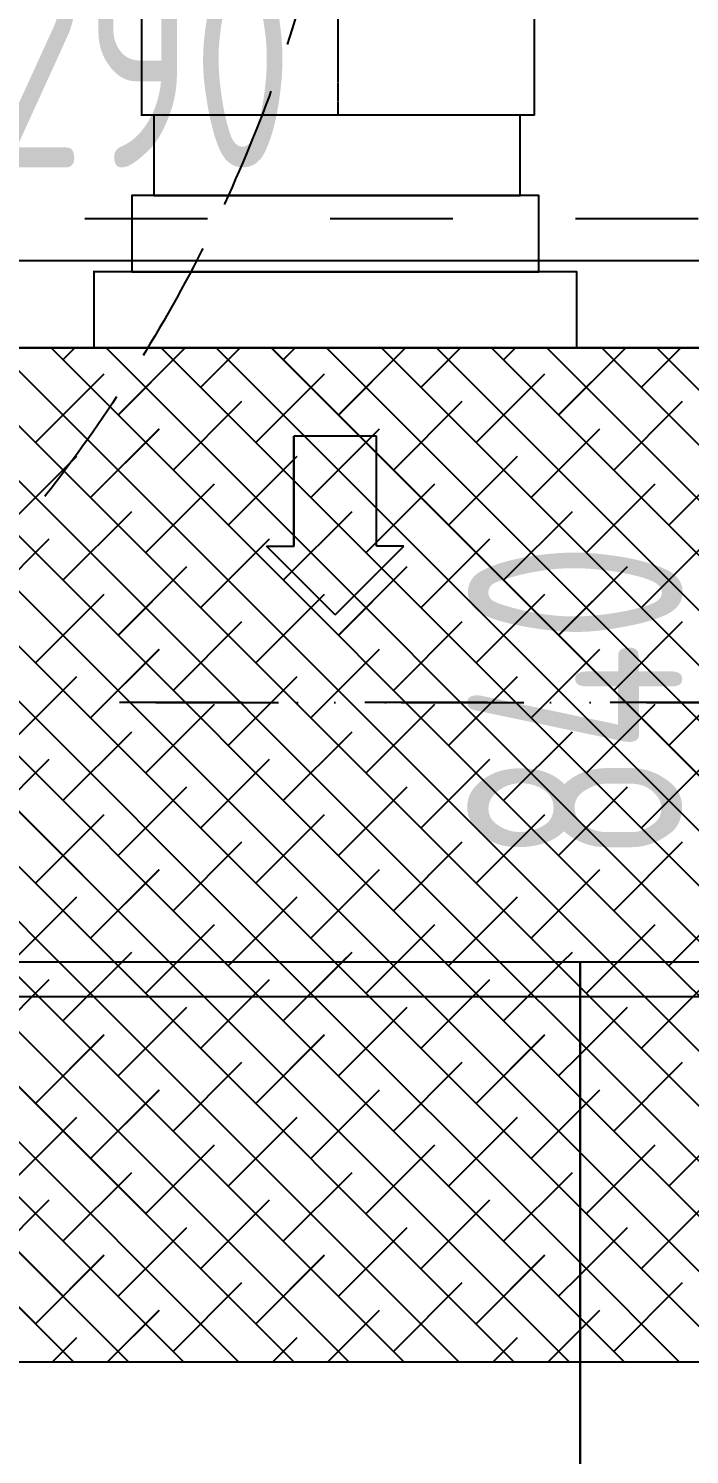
# Model space of a CAD drawing. Extents: x 133656 to 214778, y 12424 to 51506.
# Drawn here: x 161441 to 161710, y 21943 to 22524 of the extents above; entities that cross this region are included whole.
import ezdxf

# ---------------------------------------------------------------- set-up
doc = ezdxf.new("R2010")
doc.units = 0
doc.header["$MEASUREMENT"] = 0
for name, pattern in [('CENTER2', [1.125, 0.75, -0.125, 0.125, -0.125]), ('DASH', [0.35, 0.25, -0.1]), ('图案填充', [66.863653, 0, -20.558844, 0, -15.145704, 0, -15.145704, 0, -16.013401]), ('家具虚线平面', [100, 50, -50])]:
    doc.linetypes.add(name, pattern=pattern)
doc.layers.get('Defpoints').update_dxf_attribs({"color": 8})
for name, color, linetype in [('B6.新建墙体定位', 203, 'Continuous'), ('B8.玻璃隔断层', 152, 'Continuous'), ('B9.完成面定位', 203, 'Continuous'), ('DUCT-新风管端线', 2, 'Continuous'), ('E1.地面-(平面图)', 136, 'Continuous'), ('G5.天花看线', 152, 'Continuous'), ('H3.顶面烟感', 102, 'Continuous'), ('K2.强电插座', 132, 'Continuous'), ('wf2水点排水', 1, 'Continuous'), ('WF2水点标注', 1, 'Continuous'), ('暖-风-平面图-新风-中心线', 5, 'CENTER2'), ('暖-风-平面图-新风-端线', 2, 'ByLayer'), ('暖-风-平面图-新风-风管', 3, 'ByLayer'), ('面积统计', 6, 'Continuous')]:
    doc.layers.add(name, color=color, linetype=linetype)
doc.styles.add('标注数字', font='dim.shx', dxfattribs={"width": 0.8})
doc.dimstyles.new('设计2017', dxfattribs={"dimscale": 100, "dimtxt": 2.5, "dimasz": 0.06, "dimexe": 2, "dimexo": 2.5, "dimgap": 0.6, "dimtad": 1, "dimdec": 0, "dimrnd": 5, "dimzin": 0, "dimdsep": 46, "dimtxsty": '标注数字', "dimblk": 'HBA_DIMENSION_TICK', "dimcen": 0.125, "dimclrd": 44, "dimclre": 44, "dimclrt": 50, "dimadec": 0, "dimazin": 0, "dimtfac": 1, "dimtdec": 0, "dimtix": 1, "dimtmove": 0, "dimatfit": 3, "dimldrblk": 'HBA_Leader_Arrow', "dimfxl": 7, "dimfxlon": 1, "dimtvp": 1, "dimtolj": 1, "dimtzin": 0, "dimarcsym": 0})
pattern_1 = [(0, (160826.07, 20329.63), (0, 300), []), (90, (160826.07, 20329.63), (-300, 2e-14), [])]

# ---------------------------------------------------------------- blocks, each defined once
blk = doc.blocks.new('门-沐浴房')
at = {"color": 251, "linetype": 'DASH', "ltscale": 200}
blk.add_arc((-10.23, -0.1, 0), 600.23, 0.00933, 89.21427, dxfattribs=at)
blk = doc.blocks.new('HBA_DIMENSION_TICK')
at = {"color": 0, "linetype": 'ByBlock'}
for p, q in [((-10, 0), (0, 0)), ((0, 0), (10, 0))]:
    blk.add_line(p, q, dxfattribs=at)
at = {"color": 50, "linetype": 'ByBlock'}
blk.add_solid([(-10, -7), (-7, -10), (7, 10), (10, 7)], dxfattribs=at)
blk = doc.blocks.new('*D517')
at = {"layer": 'B9.完成面定位', "color": 44, "linetype": '家具虚线平面', "lineweight": -2, "transparency": 16777216}
for p, q in [((161728.62, 22669.63), (161798.62, 22669.63)), ((161728.62, 21831.73), (161728.62, 22667.53)), ((161778.53, 21829.63), (161658.62, 21829.63))]:
    blk.add_line(p, q, dxfattribs=at)
at = {"layer": 'Defpoints', "color": 0, "linetype": '家具虚线平面', "transparency": 16777216}
for p in [(161728.62, 22669.63), (161728.62, 22669.63), (161866.03, 21829.63)]:
    blk.add_point(p, dxfattribs=at)
at = {"layer": 'B9.完成面定位', "color": 44, "linetype": '家具虚线平面', "lineweight": -2, "transparency": 16777216, "xscale": 2.1, "yscale": 2.1, "zscale": 2.1}
for p, rotation in [((161728.62, 22669.63), 90), ((161728.62, 21829.63), 270)]:
    blk.add_blockref('HBA_DIMENSION_TICK', p, dxfattribs=dict(at, rotation=rotation))
at = {"layer": 'B9.完成面定位', "color": 50, "linetype": '家具虚线平面', "transparency": 16777216, "insert": (161663.87, 22249.63), "char_height": 87.5, "attachment_point": 5, "rotation": 90, "style": '标注数字'}
blk.add_mtext('\\A1;840', dxfattribs=at)
blk = doc.blocks.new('HBA_Leader_Arrow')
at = {"color": 0, "linetype": 'ByBlock', "ltscale": 0.5}
blk.add_line((3.5, 0), (-10, 0), dxfattribs=at)
for points in [[(-10.99, 11.28), (-6.57, 14.38), (-0.55, 0), (3.5, 0)], [(-10.99, -11.28), (-6.57, -14.38), (-0.55, 0), (3.5, 0)]]:
    blk.add_solid(points, dxfattribs=at)
blk = doc.blocks.new('*D546')
at = {"layer": 'Defpoints', "color": 0, "linetype": '家具虚线平面', "transparency": 16777216}
for p in [(161781.75, 22249.61), (161781.75, 22249.61), (161705.2, 20714.63)]:
    blk.add_point(p, dxfattribs=at)
at = {"layer": 'wf2水点排水', "color": 44, "linetype": '家具虚线平面', "lineweight": -2, "transparency": 16777216}
for p, q in [((161781.75, 22249.61), (161851.75, 22249.61)), ((161781.75, 20716.73), (161781.75, 22247.51)), ((161781.75, 20714.63), (161851.75, 20714.63))]:
    blk.add_line(p, q, dxfattribs=at)
at = {"layer": 'wf2水点排水', "color": 44, "linetype": '家具虚线平面', "lineweight": -2, "transparency": 16777216, "xscale": 2.1, "yscale": 2.1, "zscale": 2.1}
for p, rotation in [((161781.75, 22249.61), 90), ((161781.75, 20714.63), 270)]:
    blk.add_blockref('HBA_DIMENSION_TICK', p, dxfattribs=dict(at, rotation=rotation))
at = {"layer": 'wf2水点排水', "color": 50, "linetype": '家具虚线平面', "transparency": 16777216, "insert": (161717, 21482.12), "char_height": 87.5, "attachment_point": 5, "rotation": 90, "style": '标注数字'}
blk.add_mtext('\\A1;1535', dxfattribs=at)
blk = doc.blocks.new('*D576')
at = {"layer": 'B6.新建墙体定位', "color": 44, "linetype": '家具虚线平面', "lineweight": -2, "transparency": 16777216}
for p, q in [((160826.07, 22582.13), (160826.07, 22376.74)), ((162116.07, 22582.13), (162116.07, 22376.74)), ((162113.97, 22446.74), (160828.17, 22446.74))]:
    blk.add_line(p, q, dxfattribs=at)
at = {"layer": 'Defpoints', "color": 0, "linetype": '家具虚线平面', "transparency": 16777216}
for p in [(160826.07, 22669.63), (162116.07, 22669.63), (160826.07, 22446.74)]:
    blk.add_point(p, dxfattribs=at)
at = {"layer": 'B6.新建墙体定位', "color": 44, "linetype": '家具虚线平面', "lineweight": -2, "transparency": 16777216, "xscale": 2.1, "yscale": 2.1, "zscale": 2.1, "rotation": 180}
blk.add_blockref('HBA_DIMENSION_TICK', (160826.07, 22446.74), dxfattribs=at)
at = {"layer": 'B6.新建墙体定位', "color": 44, "linetype": '家具虚线平面', "lineweight": -2, "transparency": 16777216, "xscale": 2.1, "yscale": 2.1, "zscale": 2.1}
blk.add_blockref('HBA_DIMENSION_TICK', (162116.07, 22446.74), dxfattribs=at)
at = {"layer": 'B6.新建墙体定位', "color": 50, "linetype": '家具虚线平面', "transparency": 16777216, "insert": (161471.07, 22511.49), "char_height": 87.5, "attachment_point": 5, "style": '标注数字'}
blk.add_mtext('\\A1;1290', dxfattribs=at)
blk = doc.blocks.new('ER250')
at = {"color": 6}
for p, q in [((-190.17, 921), (-568.37, 921)), ((188.03, 921), (-568.37, 921)), ((-312.27, 670.81), (-562.47, 921)), ((-289.82, 670.81), (-540.02, 921)), ((-267.37, 670.81), (-517.57, 921)), ((-244.92, 670.81), (-495.12, 921)), ((-490.26, 916.14), (-485.39, 921)), ((-222.47, 670.81), (-472.67, 921)), ((-467.8, 893.69), (-440.49, 921)), ((-200.02, 670.81), (-450.22, 921)), ((-434.13, 904.91), (-418.04, 921)), ((-177.57, 670.81), (-427.77, 921)), ((-155.12, 670.81), (-405.32, 921)), ((-400.45, 916.14), (-395.59, 921)), ((-132.67, 670.81), (-382.87, 921)), ((-378, 893.69), (-350.69, 921)), ((-110.22, 670.81), (-360.42, 921)), ((-344.33, 904.91), (-328.24, 921)), ((-87.77, 670.81), (-337.97, 921)), ((-65.32, 670.81), (-315.51, 921)), ((-310.65, 916.14), (-305.79, 921)), ((-42.87, 670.81), (-293.06, 921)), ((-288.2, 893.69), (-260.88, 921)), ((-20.42, 670.81), (-270.61, 921)), ((-254.52, 904.91), (-238.43, 921)), ((2.03, 670.81), (-248.16, 921)), ((-501.48, 882.46), (-473.42, 910.53)), ((-411.68, 882.46), (-383.61, 910.53)), ((-321.88, 882.46), (-293.81, 910.53)), ((-334.73, 670.81), (-568.37, 904.45)), ((-445.35, 871.24), (-417.29, 899.3)), ((-355.55, 871.24), (-327.49, 899.3)), ((-265.75, 871.24), (-237.69, 899.3)), ((-479.03, 860.01), (-450.97, 888.08)), ((-362.46, 885.06), (-396.08, 885.06)), ((-396.08, 840.24), (-396.08, 885.06)), ((-389.23, 860.01), (-361.16, 888.08)), ((-362.46, 840.24), (-362.46, 885.06)), ((-299.42, 860.01), (-271.36, 888.08)), ((-357.18, 670.81), (-568.37, 882)), ((-512.71, 848.79), (-484.64, 876.85)), ((-422.9, 848.79), (-394.84, 876.85)), ((-333.1, 848.79), (-305.04, 876.85)), ((-243.3, 848.79), (-215.23, 876.85)), ((-456.58, 837.56), (-428.52, 865.63)), ((-366.78, 837.56), (-338.71, 865.63)), ((-276.97, 837.56), (-248.91, 865.63)), ((-379.63, 670.81), (-568.37, 859.55)), ((-490.26, 826.34), (-462.19, 854.4)), ((-400.45, 826.34), (-372.39, 854.4)), ((-310.65, 826.34), (-282.59, 854.4)), ((-523.93, 815.11), (-495.87, 843.17)), ((-434.13, 815.11), (-406.07, 843.17)), ((-344.33, 815.11), (-316.26, 843.17)), ((-254.52, 815.11), (-226.46, 843.17)), ((-402.08, 670.81), (-568.37, 837.09)), ((-407.28, 840.24), (-396.08, 840.24)), ((-379.27, 812.22), (-407.28, 840.24)), ((-379.27, 812.22), (-351.25, 840.24)), ((-351.25, 840.24), (-362.46, 840.24)), ((-467.8, 803.89), (-439.74, 831.95)), ((-378, 803.89), (-349.94, 831.95)), ((-288.2, 803.89), (-260.14, 831.95)), ((-501.48, 792.66), (-473.42, 820.72)), ((-411.68, 792.66), (-383.61, 820.72)), ((-321.88, 792.66), (-293.81, 820.72)), ((-424.53, 670.81), (-568.37, 814.64)), ((-445.35, 781.44), (-417.29, 809.5)), ((-355.55, 781.44), (-327.49, 809.5)), ((-265.75, 781.44), (-237.69, 809.5)), ((-479.03, 770.21), (-450.97, 798.27)), ((-389.23, 770.21), (-361.16, 798.27)), ((-299.42, 770.21), (-271.36, 798.27)), ((-446.98, 670.81), (-568.37, 792.19)), ((-512.71, 758.98), (-484.64, 787.05)), ((-422.9, 758.98), (-394.84, 787.05)), ((-333.1, 758.98), (-305.04, 787.05)), ((-243.3, 758.98), (-215.23, 787.05)), ((-456.58, 747.76), (-428.52, 775.82)), ((-366.78, 747.76), (-338.71, 775.82)), ((-276.97, 747.76), (-248.91, 775.82)), ((-469.43, 670.81), (-568.37, 769.74)), ((-490.26, 736.53), (-462.19, 764.6)), ((-400.45, 736.53), (-372.39, 764.6)), ((-310.65, 736.53), (-282.59, 764.6)), ((-523.93, 725.31), (-495.87, 753.37)), ((-434.13, 725.31), (-406.07, 753.37)), ((-344.33, 725.31), (-316.26, 753.37)), ((-254.52, 725.31), (-226.46, 753.37)), ((-491.88, 670.81), (-568.37, 747.29)), ((-467.8, 714.08), (-439.74, 742.15)), ((-378, 714.08), (-349.94, 742.15)), ((-288.2, 714.08), (-260.14, 742.15)), ((-501.48, 702.86), (-473.42, 730.92)), ((-411.68, 702.86), (-383.61, 730.92)), ((-321.88, 702.86), (-293.81, 730.92)), ((-445.35, 691.63), (-417.29, 719.7)), ((-355.55, 691.63), (-327.49, 719.7)), ((-265.75, 691.63), (-237.69, 719.7)), ((-479.03, 680.41), (-450.97, 708.47)), ((-389.23, 680.41), (-361.16, 708.47)), ((-299.42, 680.41), (-271.36, 708.47)), ((-511.08, 670.81), (-484.64, 697.25)), ((-421.28, 670.81), (-394.84, 697.25)), ((-331.48, 670.81), (-305.04, 697.25)), ((-241.67, 670.81), (-215.23, 697.25)), ((-443.73, 670.81), (-428.52, 686.02)), ((-353.93, 670.81), (-338.71, 686.02)), ((-264.12, 670.81), (-248.91, 686.02)), ((-466.18, 670.81), (-462.19, 674.79)), ((-376.38, 670.81), (-372.39, 674.79)), ((-286.58, 670.81), (-282.59, 674.79)), ((-396.21, 507.79), (-559.23, 670.81)), ((-373.76, 507.79), (-536.78, 670.81)), ((-351.31, 507.79), (-514.33, 670.81)), ((-328.86, 507.79), (-491.88, 670.81)), ((-490.26, 646.73), (-466.18, 670.81)), ((-306.41, 507.79), (-469.43, 670.81)), ((-456.58, 657.96), (-443.73, 670.81)), ((-283.96, 507.79), (-446.98, 670.81)), ((-279.47, 525.75), (-424.53, 670.81)), ((-422.9, 669.18), (-421.28, 670.81)), ((-279.47, 548.2), (-402.08, 670.81)), ((-400.45, 646.73), (-376.38, 670.81)), ((-279.47, 570.65), (-379.63, 670.81)), ((-366.78, 657.96), (-353.93, 670.81)), ((-279.47, 593.1), (-357.18, 670.81)), ((-279.47, 615.55), (-334.73, 670.81)), ((-333.1, 669.18), (-331.48, 670.81)), ((-279.47, 638), (-312.27, 670.81)), ((-310.65, 646.73), (-286.58, 670.81)), ((-279.47, 660.45), (-289.82, 670.81)), ((-276.97, 657.96), (-264.12, 670.81)), ((-104.36, 507.79), (-267.37, 670.81)), ((-81.91, 507.79), (-244.92, 670.81)), ((-243.3, 669.18), (-241.67, 670.81)), ((-523.93, 635.51), (-495.87, 663.57)), ((-434.13, 635.51), (-406.07, 663.57)), ((-344.33, 635.51), (-316.26, 663.57)), ((-254.52, 635.51), (-226.46, 663.57)), ((-418.66, 507.79), (-568.37, 657.49)), ((-126.81, 507.79), (-279.47, 660.45)), ((-467.8, 624.28), (-439.74, 652.34)), ((-378, 624.28), (-349.94, 652.34)), ((-279.47, 633.01), (-260.14, 652.34)), ((-501.48, 613.06), (-473.42, 641.12)), ((-411.68, 613.06), (-383.61, 641.12)), ((-321.88, 613.06), (-293.81, 641.12)), ((-441.12, 507.79), (-568.37, 635.04)), ((-149.26, 507.79), (-279.47, 638)), ((-445.35, 601.83), (-417.29, 629.89)), ((-355.55, 601.83), (-327.49, 629.89)), ((-288.2, 624.28), (-279.47, 633.01)), ((-265.75, 601.83), (-237.69, 629.89)), ((-479.03, 590.6), (-450.97, 618.67)), ((-389.23, 590.6), (-361.16, 618.67)), ((-279.47, 610.56), (-271.36, 618.67)), ((-463.57, 507.79), (-568.37, 612.59)), ((-299.42, 590.6), (-279.47, 610.56)), ((-171.71, 507.79), (-279.47, 615.55)), ((-512.71, 579.38), (-484.64, 607.44)), ((-422.9, 579.38), (-394.84, 607.44)), ((-333.1, 579.38), (-305.04, 607.44)), ((-243.3, 579.38), (-215.23, 607.44)), ((-456.58, 568.15), (-428.52, 596.22)), ((-366.78, 568.15), (-338.71, 596.22)), ((-194.16, 507.79), (-279.47, 593.1)), ((-276.97, 568.15), (-248.91, 596.22)), ((-486.02, 507.79), (-568.37, 590.14)), ((-490.26, 556.93), (-462.19, 584.99)), ((-400.45, 556.93), (-372.39, 584.99)), ((-310.65, 556.93), (-282.59, 584.99)), ((-523.93, 545.7), (-495.87, 573.77)), ((-434.13, 545.7), (-406.07, 573.77)), ((-344.33, 545.7), (-316.26, 573.77)), ((-216.61, 507.79), (-279.47, 570.65)), ((-254.52, 545.7), (-226.46, 573.77)), ((-467.8, 534.48), (-439.74, 562.54)), ((-378, 534.48), (-349.94, 562.54)), ((-279.47, 543.21), (-260.14, 562.54)), ((-501.48, 523.25), (-473.42, 551.32)), ((-411.68, 523.25), (-383.61, 551.32)), ((-321.88, 523.25), (-293.81, 551.32)), ((-239.06, 507.79), (-279.47, 548.2)), ((-288.2, 534.48), (-279.47, 543.21)), ((-445.35, 512.03), (-417.29, 540.09)), ((-355.55, 512.03), (-327.49, 540.09)), ((-265.75, 512.03), (-237.69, 540.09)), ((-472.04, 507.79), (-450.97, 528.87)), ((-382.24, 507.79), (-361.16, 528.87)), ((-279.47, 520.76), (-271.36, 528.87)), ((-261.51, 507.79), (-279.47, 525.75)), ((-494.49, 507.79), (-484.64, 517.64)), ((-404.69, 507.79), (-394.84, 517.64)), ((-314.89, 507.79), (-305.04, 517.64)), ((-292.44, 507.79), (-279.47, 520.76)), ((-568.37, 507.79), (188.03, 507.79))]:
    blk.add_line(p, q, dxfattribs=at)
for points in [[(-303.83, 983.22), (-303.83, 1015.91), (-453.24, 1015.91), (-453.24, 983.22)], [(-296.33, 952.11), (-296.33, 983.22), (-462.21, 983.22), (-462.21, 952.11)], [(-280.83, 921), (-280.83, 952.11), (-477.7, 952.11), (-477.7, 921)], [(188.03, 94.57), (-568.37, 94.57), (-568.37, 921), (188.03, 921)], [(-279.47, 670.81), (-279.47, 344.77), (-568.37, 344.77), (-568.37, 670.81)], [(9.43, 670.81), (9.43, 344.77), (-279.47, 344.77), (-279.47, 670.81)]]:
    blk.add_lwpolyline(points, close=True, dxfattribs=at)
at = {"layer": 'DUCT-新风管端线'}
blk.add_lwpolyline([(-298.53, 1015.91), (-458.53, 1015.91)], dxfattribs=at)
blk = doc.blocks.new('新风口')
at = {"color": 6}
for p, q in [((3825.6, 4562.88), (3447.41, 4562.88)), ((4203.8, 4562.88), (3447.41, 4562.88)), ((3825.6, 4562.88), (3447.41, 4562.88)), ((4203.8, 4562.88), (3447.41, 4562.88)), ((3825.6, 4562.88), (3447.41, 4562.88)), ((4203.8, 4562.88), (3447.41, 4562.88)), ((3703.5, 4312.68), (3453.3, 4562.88)), ((3703.5, 4312.68), (3453.3, 4562.88)), ((3703.5, 4312.68), (3453.3, 4562.88)), ((3725.95, 4312.68), (3475.75, 4562.88)), ((3725.95, 4312.68), (3475.75, 4562.88)), ((3725.95, 4312.68), (3475.75, 4562.88)), ((3748.4, 4312.68), (3498.2, 4562.88)), ((3748.4, 4312.68), (3498.2, 4562.88)), ((3748.4, 4312.68), (3498.2, 4562.88)), ((3770.85, 4312.68), (3520.65, 4562.88)), ((3770.85, 4312.68), (3520.65, 4562.88)), ((3770.85, 4312.68), (3520.65, 4562.88)), ((3525.52, 4558.01), (3530.38, 4562.88)), ((3525.52, 4558.01), (3530.38, 4562.88)), ((3525.52, 4558.01), (3530.38, 4562.88)), ((3793.3, 4312.68), (3543.1, 4562.88)), ((3793.3, 4312.68), (3543.1, 4562.88)), ((3793.3, 4312.68), (3543.1, 4562.88)), ((3547.97, 4535.56), (3575.28, 4562.88)), ((3547.97, 4535.56), (3575.28, 4562.88)), ((3547.97, 4535.56), (3575.28, 4562.88)), ((3815.75, 4312.68), (3565.56, 4562.88)), ((3815.75, 4312.68), (3565.56, 4562.88)), ((3815.75, 4312.68), (3565.56, 4562.88)), ((3581.64, 4546.79), (3597.73, 4562.88)), ((3581.64, 4546.79), (3597.73, 4562.88)), ((3581.64, 4546.79), (3597.73, 4562.88)), ((3838.2, 4312.68), (3588.01, 4562.88)), ((3838.2, 4312.68), (3588.01, 4562.88)), ((3838.2, 4312.68), (3588.01, 4562.88)), ((3860.65, 4312.68), (3610.46, 4562.88)), ((3860.65, 4312.68), (3610.46, 4562.88)), ((3860.65, 4312.68), (3610.46, 4562.88)), ((3615.32, 4558.01), (3620.18, 4562.88)), ((3615.32, 4558.01), (3620.18, 4562.88)), ((3615.32, 4558.01), (3620.18, 4562.88)), ((3883.1, 4312.68), (3632.91, 4562.88)), ((3883.1, 4312.68), (3632.91, 4562.88)), ((3883.1, 4312.68), (3632.91, 4562.88)), ((3637.77, 4535.56), (3665.09, 4562.88)), ((3637.77, 4535.56), (3665.09, 4562.88)), ((3637.77, 4535.56), (3665.09, 4562.88)), ((3905.55, 4312.68), (3655.36, 4562.88)), ((3905.55, 4312.68), (3655.36, 4562.88)), ((3905.55, 4312.68), (3655.36, 4562.88)), ((3671.45, 4546.79), (3687.54, 4562.88)), ((3671.45, 4546.79), (3687.54, 4562.88)), ((3671.45, 4546.79), (3687.54, 4562.88)), ((3928.01, 4312.68), (3677.81, 4562.88)), ((3928.01, 4312.68), (3677.81, 4562.88)), ((3928.01, 4312.68), (3677.81, 4562.88)), ((3950.46, 4312.68), (3700.26, 4562.88)), ((3950.46, 4312.68), (3700.26, 4562.88)), ((3950.46, 4312.68), (3700.26, 4562.88)), ((3705.12, 4558.01), (3709.99, 4562.88)), ((3705.12, 4558.01), (3709.99, 4562.88)), ((3705.12, 4558.01), (3709.99, 4562.88)), ((3972.91, 4312.68), (3722.71, 4562.88)), ((3972.91, 4312.68), (3722.71, 4562.88)), ((3972.91, 4312.68), (3722.71, 4562.88)), ((3727.57, 4535.56), (3754.89, 4562.88)), ((3727.57, 4535.56), (3754.89, 4562.88)), ((3727.57, 4535.56), (3754.89, 4562.88)), ((3995.36, 4312.68), (3745.16, 4562.88)), ((3995.36, 4312.68), (3745.16, 4562.88)), ((3995.36, 4312.68), (3745.16, 4562.88)), ((3761.25, 4546.79), (3777.34, 4562.88)), ((3761.25, 4546.79), (3777.34, 4562.88)), ((3761.25, 4546.79), (3777.34, 4562.88)), ((4017.81, 4312.68), (3767.61, 4562.88)), ((4017.81, 4312.68), (3767.61, 4562.88)), ((4017.81, 4312.68), (3767.61, 4562.88)), ((3514.29, 4524.34), (3542.36, 4552.4)), ((3514.29, 4524.34), (3542.36, 4552.4)), ((3514.29, 4524.34), (3542.36, 4552.4)), ((3604.09, 4524.34), (3632.16, 4552.4)), ((3604.09, 4524.34), (3632.16, 4552.4)), ((3604.09, 4524.34), (3632.16, 4552.4)), ((3693.9, 4524.34), (3721.96, 4552.4)), ((3693.9, 4524.34), (3721.96, 4552.4)), ((3693.9, 4524.34), (3721.96, 4552.4)), ((3681.05, 4312.68), (3447.41, 4546.32)), ((3681.05, 4312.68), (3447.41, 4546.32)), ((3681.05, 4312.68), (3447.41, 4546.32)), ((3570.42, 4513.11), (3598.48, 4541.18)), ((3570.42, 4513.11), (3598.48, 4541.18)), ((3570.42, 4513.11), (3598.48, 4541.18)), ((3660.22, 4513.11), (3688.28, 4541.18)), ((3660.22, 4513.11), (3688.28, 4541.18)), ((3660.22, 4513.11), (3688.28, 4541.18)), ((3750.02, 4513.11), (3778.09, 4541.18)), ((3750.02, 4513.11), (3778.09, 4541.18)), ((3750.02, 4513.11), (3778.09, 4541.18)), ((3536.74, 4501.89), (3564.81, 4529.95)), ((3536.74, 4501.89), (3564.81, 4529.95)), ((3536.74, 4501.89), (3564.81, 4529.95)), ((3626.55, 4501.89), (3654.61, 4529.95)), ((3626.55, 4501.89), (3654.61, 4529.95)), ((3626.55, 4501.89), (3654.61, 4529.95)), ((3716.35, 4501.89), (3744.41, 4529.95)), ((3716.35, 4501.89), (3744.41, 4529.95)), ((3716.35, 4501.89), (3744.41, 4529.95)), ((3658.6, 4312.68), (3447.41, 4523.87)), ((3658.6, 4312.68), (3447.41, 4523.87)), ((3658.6, 4312.68), (3447.41, 4523.87)), ((3653.31, 4526.93), (3619.7, 4526.93)), ((3619.7, 4482.11), (3619.7, 4526.93)), ((3653.31, 4526.93), (3619.7, 4526.93)), ((3619.7, 4482.11), (3619.7, 4526.93)), ((3653.31, 4526.93), (3619.7, 4526.93)), ((3619.7, 4482.11), (3619.7, 4526.93)), ((3653.31, 4482.11), (3653.31, 4526.93)), ((3653.31, 4482.11), (3653.31, 4526.93)), ((3653.31, 4482.11), (3653.31, 4526.93)), ((3503.07, 4490.66), (3531.13, 4518.73)), ((3503.07, 4490.66), (3531.13, 4518.73)), ((3503.07, 4490.66), (3531.13, 4518.73)), ((3592.87, 4490.66), (3620.93, 4518.73)), ((3592.87, 4490.66), (3620.93, 4518.73)), ((3592.87, 4490.66), (3620.93, 4518.73)), ((3682.67, 4490.66), (3710.74, 4518.73)), ((3682.67, 4490.66), (3710.74, 4518.73)), ((3682.67, 4490.66), (3710.74, 4518.73)), ((3772.47, 4490.66), (3800.54, 4518.73)), ((3772.47, 4490.66), (3800.54, 4518.73)), ((3772.47, 4490.66), (3800.54, 4518.73)), ((3559.19, 4479.44), (3587.26, 4507.5)), ((3559.19, 4479.44), (3587.26, 4507.5)), ((3559.19, 4479.44), (3587.26, 4507.5)), ((3649, 4479.44), (3677.06, 4507.5)), ((3649, 4479.44), (3677.06, 4507.5)), ((3649, 4479.44), (3677.06, 4507.5)), ((3738.8, 4479.44), (3766.86, 4507.5)), ((3738.8, 4479.44), (3766.86, 4507.5)), ((3738.8, 4479.44), (3766.86, 4507.5)), ((3636.15, 4312.68), (3447.41, 4501.42)), ((3636.15, 4312.68), (3447.41, 4501.42)), ((3636.15, 4312.68), (3447.41, 4501.42)), ((3525.52, 4468.21), (3553.58, 4496.28)), ((3525.52, 4468.21), (3553.58, 4496.28)), ((3525.52, 4468.21), (3553.58, 4496.28)), ((3615.32, 4468.21), (3643.38, 4496.28)), ((3615.32, 4468.21), (3643.38, 4496.28)), ((3615.32, 4468.21), (3643.38, 4496.28)), ((3705.12, 4468.21), (3733.19, 4496.28)), ((3705.12, 4468.21), (3733.19, 4496.28)), ((3705.12, 4468.21), (3733.19, 4496.28)), ((3491.84, 4456.99), (3519.91, 4485.05)), ((3491.84, 4456.99), (3519.91, 4485.05)), ((3491.84, 4456.99), (3519.91, 4485.05)), ((3581.64, 4456.99), (3609.71, 4485.05)), ((3581.64, 4456.99), (3609.71, 4485.05)), ((3581.64, 4456.99), (3609.71, 4485.05)), ((3608.49, 4482.11), (3619.7, 4482.11)), ((3636.51, 4454.1), (3608.49, 4482.11)), ((3608.49, 4482.11), (3619.7, 4482.11)), ((3636.51, 4454.1), (3608.49, 4482.11)), ((3608.49, 4482.11), (3619.7, 4482.11)), ((3636.51, 4454.1), (3608.49, 4482.11)), ((3636.51, 4454.1), (3664.52, 4482.11)), ((3636.51, 4454.1), (3664.52, 4482.11)), ((3636.51, 4454.1), (3664.52, 4482.11)), ((3664.52, 4482.11), (3653.31, 4482.11)), ((3664.52, 4482.11), (3653.31, 4482.11)), ((3664.52, 4482.11), (3653.31, 4482.11)), ((3671.45, 4456.99), (3699.51, 4485.05)), ((3671.45, 4456.99), (3699.51, 4485.05)), ((3671.45, 4456.99), (3699.51, 4485.05)), ((3761.25, 4456.99), (3789.31, 4485.05)), ((3761.25, 4456.99), (3789.31, 4485.05)), ((3761.25, 4456.99), (3789.31, 4485.05)), ((3613.7, 4312.68), (3447.41, 4478.97)), ((3613.7, 4312.68), (3447.41, 4478.97)), ((3613.7, 4312.68), (3447.41, 4478.97)), ((3547.97, 4445.76), (3576.03, 4473.82)), ((3547.97, 4445.76), (3576.03, 4473.82)), ((3547.97, 4445.76), (3576.03, 4473.82)), ((3637.77, 4445.76), (3665.83, 4473.82)), ((3637.77, 4445.76), (3665.83, 4473.82)), ((3637.77, 4445.76), (3665.83, 4473.82)), ((3727.57, 4445.76), (3755.64, 4473.82)), ((3727.57, 4445.76), (3755.64, 4473.82)), ((3727.57, 4445.76), (3755.64, 4473.82)), ((3514.29, 4434.54), (3542.36, 4462.6)), ((3514.29, 4434.54), (3542.36, 4462.6)), ((3514.29, 4434.54), (3542.36, 4462.6)), ((3604.09, 4434.54), (3632.16, 4462.6)), ((3604.09, 4434.54), (3632.16, 4462.6)), ((3604.09, 4434.54), (3632.16, 4462.6)), ((3693.9, 4434.54), (3721.96, 4462.6)), ((3693.9, 4434.54), (3721.96, 4462.6)), ((3693.9, 4434.54), (3721.96, 4462.6)), ((3591.25, 4312.68), (3447.41, 4456.52)), ((3591.25, 4312.68), (3447.41, 4456.52)), ((3591.25, 4312.68), (3447.41, 4456.52)), ((3570.42, 4423.31), (3598.48, 4451.37)), ((3570.42, 4423.31), (3598.48, 4451.37)), ((3570.42, 4423.31), (3598.48, 4451.37)), ((3660.22, 4423.31), (3688.28, 4451.37)), ((3660.22, 4423.31), (3688.28, 4451.37)), ((3660.22, 4423.31), (3688.28, 4451.37)), ((3750.02, 4423.31), (3778.09, 4451.37)), ((3750.02, 4423.31), (3778.09, 4451.37)), ((3750.02, 4423.31), (3778.09, 4451.37)), ((3536.74, 4412.09), (3564.81, 4440.15)), ((3536.74, 4412.09), (3564.81, 4440.15)), ((3536.74, 4412.09), (3564.81, 4440.15)), ((3626.55, 4412.09), (3654.61, 4440.15)), ((3626.55, 4412.09), (3654.61, 4440.15)), ((3626.55, 4412.09), (3654.61, 4440.15)), ((3716.35, 4412.09), (3744.41, 4440.15)), ((3716.35, 4412.09), (3744.41, 4440.15)), ((3716.35, 4412.09), (3744.41, 4440.15)), ((3568.79, 4312.68), (3447.41, 4434.07)), ((3568.79, 4312.68), (3447.41, 4434.07)), ((3568.79, 4312.68), (3447.41, 4434.07)), ((3503.07, 4400.86), (3531.13, 4428.92)), ((3503.07, 4400.86), (3531.13, 4428.92)), ((3503.07, 4400.86), (3531.13, 4428.92)), ((3592.87, 4400.86), (3620.93, 4428.92)), ((3592.87, 4400.86), (3620.93, 4428.92)), ((3592.87, 4400.86), (3620.93, 4428.92)), ((3682.67, 4400.86), (3710.74, 4428.92)), ((3682.67, 4400.86), (3710.74, 4428.92)), ((3682.67, 4400.86), (3710.74, 4428.92)), ((3772.47, 4400.86), (3800.54, 4428.92)), ((3772.47, 4400.86), (3800.54, 4428.92)), ((3772.47, 4400.86), (3800.54, 4428.92)), ((3559.19, 4389.63), (3587.26, 4417.7)), ((3559.19, 4389.63), (3587.26, 4417.7)), ((3559.19, 4389.63), (3587.26, 4417.7)), ((3649, 4389.63), (3677.06, 4417.7)), ((3649, 4389.63), (3677.06, 4417.7)), ((3649, 4389.63), (3677.06, 4417.7)), ((3738.8, 4389.63), (3766.86, 4417.7)), ((3738.8, 4389.63), (3766.86, 4417.7)), ((3738.8, 4389.63), (3766.86, 4417.7)), ((3546.34, 4312.68), (3447.41, 4411.62)), ((3546.34, 4312.68), (3447.41, 4411.62)), ((3546.34, 4312.68), (3447.41, 4411.62)), ((3525.52, 4378.41), (3553.58, 4406.47)), ((3525.52, 4378.41), (3553.58, 4406.47)), ((3525.52, 4378.41), (3553.58, 4406.47)), ((3615.32, 4378.41), (3643.38, 4406.47)), ((3615.32, 4378.41), (3643.38, 4406.47)), ((3615.32, 4378.41), (3643.38, 4406.47)), ((3705.12, 4378.41), (3733.19, 4406.47)), ((3705.12, 4378.41), (3733.19, 4406.47)), ((3705.12, 4378.41), (3733.19, 4406.47)), ((3491.84, 4367.18), (3519.91, 4395.25)), ((3491.84, 4367.18), (3519.91, 4395.25)), ((3491.84, 4367.18), (3519.91, 4395.25)), ((3581.64, 4367.18), (3609.71, 4395.25)), ((3581.64, 4367.18), (3609.71, 4395.25)), ((3581.64, 4367.18), (3609.71, 4395.25)), ((3671.45, 4367.18), (3699.51, 4395.25)), ((3671.45, 4367.18), (3699.51, 4395.25)), ((3671.45, 4367.18), (3699.51, 4395.25)), ((3761.25, 4367.18), (3789.31, 4395.25)), ((3761.25, 4367.18), (3789.31, 4395.25)), ((3761.25, 4367.18), (3789.31, 4395.25)), ((3523.89, 4312.68), (3447.41, 4389.17)), ((3523.89, 4312.68), (3447.41, 4389.17)), ((3523.89, 4312.68), (3447.41, 4389.17)), ((3547.97, 4355.96), (3576.03, 4384.02)), ((3547.97, 4355.96), (3576.03, 4384.02)), ((3547.97, 4355.96), (3576.03, 4384.02)), ((3637.77, 4355.96), (3665.83, 4384.02)), ((3637.77, 4355.96), (3665.83, 4384.02)), ((3637.77, 4355.96), (3665.83, 4384.02)), ((3727.57, 4355.96), (3755.64, 4384.02)), ((3727.57, 4355.96), (3755.64, 4384.02)), ((3727.57, 4355.96), (3755.64, 4384.02)), ((3514.29, 4344.73), (3542.36, 4372.8)), ((3514.29, 4344.73), (3542.36, 4372.8)), ((3514.29, 4344.73), (3542.36, 4372.8)), ((3604.09, 4344.73), (3632.16, 4372.8)), ((3604.09, 4344.73), (3632.16, 4372.8)), ((3604.09, 4344.73), (3632.16, 4372.8)), ((3693.9, 4344.73), (3721.96, 4372.8)), ((3693.9, 4344.73), (3721.96, 4372.8)), ((3693.9, 4344.73), (3721.96, 4372.8)), ((3570.42, 4333.51), (3598.48, 4361.57)), ((3570.42, 4333.51), (3598.48, 4361.57)), ((3570.42, 4333.51), (3598.48, 4361.57)), ((3660.22, 4333.51), (3688.28, 4361.57)), ((3660.22, 4333.51), (3688.28, 4361.57)), ((3660.22, 4333.51), (3688.28, 4361.57)), ((3750.02, 4333.51), (3778.09, 4361.57)), ((3750.02, 4333.51), (3778.09, 4361.57)), ((3750.02, 4333.51), (3778.09, 4361.57)), ((3536.74, 4322.28), (3564.81, 4350.35)), ((3536.74, 4322.28), (3564.81, 4350.35)), ((3536.74, 4322.28), (3564.81, 4350.35)), ((3626.55, 4322.28), (3654.61, 4350.35)), ((3626.55, 4322.28), (3654.61, 4350.35)), ((3626.55, 4322.28), (3654.61, 4350.35)), ((3716.35, 4322.28), (3744.41, 4350.35)), ((3716.35, 4322.28), (3744.41, 4350.35)), ((3716.35, 4322.28), (3744.41, 4350.35)), ((3504.69, 4312.68), (3531.13, 4339.12)), ((3504.69, 4312.68), (3531.13, 4339.12)), ((3504.69, 4312.68), (3531.13, 4339.12)), ((3594.49, 4312.68), (3620.93, 4339.12)), ((3594.49, 4312.68), (3620.93, 4339.12)), ((3594.49, 4312.68), (3620.93, 4339.12)), ((3684.3, 4312.68), (3710.74, 4339.12)), ((3684.3, 4312.68), (3710.74, 4339.12)), ((3684.3, 4312.68), (3710.74, 4339.12)), ((3774.1, 4312.68), (3800.54, 4339.12)), ((3774.1, 4312.68), (3800.54, 4339.12)), ((3774.1, 4312.68), (3800.54, 4339.12)), ((3572.04, 4312.68), (3587.26, 4327.9)), ((3572.04, 4312.68), (3587.26, 4327.9)), ((3572.04, 4312.68), (3587.26, 4327.9)), ((3661.85, 4312.68), (3677.06, 4327.9)), ((3661.85, 4312.68), (3677.06, 4327.9)), ((3661.85, 4312.68), (3677.06, 4327.9)), ((3751.65, 4312.68), (3766.86, 4327.9)), ((3751.65, 4312.68), (3766.86, 4327.9)), ((3751.65, 4312.68), (3766.86, 4327.9)), ((3619.56, 4149.66), (3456.54, 4312.68)), ((3619.56, 4149.66), (3456.54, 4312.68)), ((3619.56, 4149.66), (3456.54, 4312.68)), ((3642.01, 4149.66), (3478.99, 4312.68)), ((3642.01, 4149.66), (3478.99, 4312.68)), ((3642.01, 4149.66), (3478.99, 4312.68)), ((3664.46, 4149.66), (3501.44, 4312.68)), ((3664.46, 4149.66), (3501.44, 4312.68)), ((3664.46, 4149.66), (3501.44, 4312.68)), ((3686.91, 4149.66), (3523.89, 4312.68)), ((3686.91, 4149.66), (3523.89, 4312.68)), ((3686.91, 4149.66), (3523.89, 4312.68)), ((3525.52, 4288.61), (3549.59, 4312.68)), ((3525.52, 4288.61), (3549.59, 4312.68)), ((3525.52, 4288.61), (3549.59, 4312.68)), ((3709.36, 4149.66), (3546.34, 4312.68)), ((3709.36, 4149.66), (3546.34, 4312.68)), ((3709.36, 4149.66), (3546.34, 4312.68)), ((3549.59, 4312.68), (3553.58, 4316.67)), ((3549.59, 4312.68), (3553.58, 4316.67)), ((3549.59, 4312.68), (3553.58, 4316.67)), ((3559.19, 4299.83), (3572.04, 4312.68)), ((3559.19, 4299.83), (3572.04, 4312.68)), ((3559.19, 4299.83), (3572.04, 4312.68)), ((3731.81, 4149.66), (3568.79, 4312.68)), ((3731.81, 4149.66), (3568.79, 4312.68)), ((3731.81, 4149.66), (3568.79, 4312.68)), ((3736.3, 4167.62), (3591.25, 4312.68)), ((3736.3, 4167.62), (3591.25, 4312.68)), ((3736.3, 4167.62), (3591.25, 4312.68)), ((3592.87, 4311.06), (3594.49, 4312.68)), ((3592.87, 4311.06), (3594.49, 4312.68)), ((3592.87, 4311.06), (3594.49, 4312.68)), ((3736.3, 4190.07), (3613.7, 4312.68)), ((3736.3, 4190.07), (3613.7, 4312.68)), ((3736.3, 4190.07), (3613.7, 4312.68)), ((3615.32, 4288.61), (3639.4, 4312.68)), ((3615.32, 4288.61), (3639.4, 4312.68)), ((3615.32, 4288.61), (3639.4, 4312.68)), ((3736.3, 4212.53), (3636.15, 4312.68)), ((3736.3, 4212.53), (3636.15, 4312.68)), ((3736.3, 4212.53), (3636.15, 4312.68)), ((3639.4, 4312.68), (3643.38, 4316.67)), ((3639.4, 4312.68), (3643.38, 4316.67)), ((3639.4, 4312.68), (3643.38, 4316.67)), ((3649, 4299.83), (3661.85, 4312.68)), ((3649, 4299.83), (3661.85, 4312.68)), ((3649, 4299.83), (3661.85, 4312.68)), ((3736.3, 4234.98), (3658.6, 4312.68)), ((3736.3, 4234.98), (3658.6, 4312.68)), ((3736.3, 4234.98), (3658.6, 4312.68)), ((3736.3, 4257.43), (3681.05, 4312.68)), ((3736.3, 4257.43), (3681.05, 4312.68)), ((3736.3, 4257.43), (3681.05, 4312.68)), ((3682.67, 4311.06), (3684.3, 4312.68)), ((3682.67, 4311.06), (3684.3, 4312.68)), ((3682.67, 4311.06), (3684.3, 4312.68)), ((3736.3, 4279.88), (3703.5, 4312.68)), ((3736.3, 4279.88), (3703.5, 4312.68)), ((3736.3, 4279.88), (3703.5, 4312.68)), ((3705.12, 4288.61), (3729.2, 4312.68)), ((3705.12, 4288.61), (3729.2, 4312.68)), ((3705.12, 4288.61), (3729.2, 4312.68)), ((3736.3, 4302.33), (3725.95, 4312.68)), ((3736.3, 4302.33), (3725.95, 4312.68)), ((3736.3, 4302.33), (3725.95, 4312.68)), ((3729.2, 4312.68), (3733.19, 4316.67)), ((3729.2, 4312.68), (3733.19, 4316.67)), ((3729.2, 4312.68), (3733.19, 4316.67)), ((3738.8, 4299.83), (3751.65, 4312.68)), ((3738.8, 4299.83), (3751.65, 4312.68)), ((3738.8, 4299.83), (3751.65, 4312.68)), ((3911.42, 4149.66), (3748.4, 4312.68)), ((3911.42, 4149.66), (3748.4, 4312.68)), ((3911.42, 4149.66), (3748.4, 4312.68)), ((3933.87, 4149.66), (3770.85, 4312.68)), ((3933.87, 4149.66), (3770.85, 4312.68)), ((3933.87, 4149.66), (3770.85, 4312.68)), ((3772.47, 4311.06), (3774.1, 4312.68)), ((3772.47, 4311.06), (3774.1, 4312.68)), ((3772.47, 4311.06), (3774.1, 4312.68)), ((3491.84, 4277.38), (3519.91, 4305.44)), ((3491.84, 4277.38), (3519.91, 4305.44)), ((3491.84, 4277.38), (3519.91, 4305.44)), ((3581.64, 4277.38), (3609.71, 4305.44)), ((3581.64, 4277.38), (3609.71, 4305.44)), ((3581.64, 4277.38), (3609.71, 4305.44)), ((3671.45, 4277.38), (3699.51, 4305.44)), ((3671.45, 4277.38), (3699.51, 4305.44)), ((3671.45, 4277.38), (3699.51, 4305.44)), ((3888.97, 4149.66), (3736.3, 4302.33)), ((3888.97, 4149.66), (3736.3, 4302.33)), ((3888.97, 4149.66), (3736.3, 4302.33)), ((3761.25, 4277.38), (3789.31, 4305.44)), ((3761.25, 4277.38), (3789.31, 4305.44)), ((3761.25, 4277.38), (3789.31, 4305.44)), ((3597.11, 4149.66), (3447.41, 4299.37)), ((3597.11, 4149.66), (3447.41, 4299.37)), ((3597.11, 4149.66), (3447.41, 4299.37)), ((3547.97, 4266.16), (3576.03, 4294.22)), ((3547.97, 4266.16), (3576.03, 4294.22)), ((3547.97, 4266.16), (3576.03, 4294.22)), ((3637.77, 4266.16), (3665.83, 4294.22)), ((3637.77, 4266.16), (3665.83, 4294.22)), ((3637.77, 4266.16), (3665.83, 4294.22)), ((3736.3, 4274.89), (3755.64, 4294.22)), ((3736.3, 4274.89), (3755.64, 4294.22)), ((3736.3, 4274.89), (3755.64, 4294.22)), ((3514.29, 4254.93), (3542.36, 4282.99)), ((3514.29, 4254.93), (3542.36, 4282.99)), ((3514.29, 4254.93), (3542.36, 4282.99)), ((3604.09, 4254.93), (3632.16, 4282.99)), ((3604.09, 4254.93), (3632.16, 4282.99)), ((3604.09, 4254.93), (3632.16, 4282.99)), ((3693.9, 4254.93), (3721.96, 4282.99)), ((3693.9, 4254.93), (3721.96, 4282.99)), ((3693.9, 4254.93), (3721.96, 4282.99)), ((3866.52, 4149.66), (3736.3, 4279.88)), ((3866.52, 4149.66), (3736.3, 4279.88)), ((3866.52, 4149.66), (3736.3, 4279.88)), ((3574.66, 4149.66), (3447.41, 4276.91)), ((3574.66, 4149.66), (3447.41, 4276.91)), ((3574.66, 4149.66), (3447.41, 4276.91)), ((3727.57, 4266.16), (3736.3, 4274.89)), ((3727.57, 4266.16), (3736.3, 4274.89)), ((3727.57, 4266.16), (3736.3, 4274.89)), ((3570.42, 4243.71), (3598.48, 4271.77)), ((3570.42, 4243.71), (3598.48, 4271.77)), ((3570.42, 4243.71), (3598.48, 4271.77)), ((3660.22, 4243.71), (3688.28, 4271.77)), ((3660.22, 4243.71), (3688.28, 4271.77)), ((3660.22, 4243.71), (3688.28, 4271.77)), ((3750.02, 4243.71), (3778.09, 4271.77)), ((3750.02, 4243.71), (3778.09, 4271.77)), ((3750.02, 4243.71), (3778.09, 4271.77)), ((3536.74, 4232.48), (3564.81, 4260.54)), ((3536.74, 4232.48), (3564.81, 4260.54)), ((3536.74, 4232.48), (3564.81, 4260.54)), ((3626.55, 4232.48), (3654.61, 4260.54)), ((3626.55, 4232.48), (3654.61, 4260.54)), ((3626.55, 4232.48), (3654.61, 4260.54)), ((3736.3, 4252.43), (3744.41, 4260.54)), ((3736.3, 4252.43), (3744.41, 4260.54)), ((3736.3, 4252.43), (3744.41, 4260.54)), ((3552.21, 4149.66), (3447.41, 4254.46)), ((3552.21, 4149.66), (3447.41, 4254.46)), ((3552.21, 4149.66), (3447.41, 4254.46)), ((3844.07, 4149.66), (3736.3, 4257.43)), ((3844.07, 4149.66), (3736.3, 4257.43)), ((3844.07, 4149.66), (3736.3, 4257.43)), ((3503.07, 4221.25), (3531.13, 4249.32)), ((3503.07, 4221.25), (3531.13, 4249.32)), ((3503.07, 4221.25), (3531.13, 4249.32)), ((3592.87, 4221.25), (3620.93, 4249.32)), ((3592.87, 4221.25), (3620.93, 4249.32)), ((3592.87, 4221.25), (3620.93, 4249.32)), ((3682.67, 4221.25), (3710.74, 4249.32)), ((3682.67, 4221.25), (3710.74, 4249.32)), ((3682.67, 4221.25), (3710.74, 4249.32)), ((3716.35, 4232.48), (3736.3, 4252.43)), ((3716.35, 4232.48), (3736.3, 4252.43)), ((3716.35, 4232.48), (3736.3, 4252.43)), ((3772.47, 4221.25), (3800.54, 4249.32)), ((3772.47, 4221.25), (3800.54, 4249.32)), ((3772.47, 4221.25), (3800.54, 4249.32)), ((3559.19, 4210.03), (3587.26, 4238.09)), ((3559.19, 4210.03), (3587.26, 4238.09)), ((3559.19, 4210.03), (3587.26, 4238.09)), ((3649, 4210.03), (3677.06, 4238.09)), ((3649, 4210.03), (3677.06, 4238.09)), ((3649, 4210.03), (3677.06, 4238.09)), ((3738.8, 4210.03), (3766.86, 4238.09)), ((3738.8, 4210.03), (3766.86, 4238.09)), ((3738.8, 4210.03), (3766.86, 4238.09)), ((3529.76, 4149.66), (3447.41, 4232.01)), ((3529.76, 4149.66), (3447.41, 4232.01)), ((3529.76, 4149.66), (3447.41, 4232.01)), ((3821.61, 4149.66), (3736.3, 4234.98)), ((3821.61, 4149.66), (3736.3, 4234.98)), ((3821.61, 4149.66), (3736.3, 4234.98)), ((3525.52, 4198.8), (3553.58, 4226.87)), ((3525.52, 4198.8), (3553.58, 4226.87)), ((3525.52, 4198.8), (3553.58, 4226.87)), ((3615.32, 4198.8), (3643.38, 4226.87)), ((3615.32, 4198.8), (3643.38, 4226.87)), ((3615.32, 4198.8), (3643.38, 4226.87)), ((3705.12, 4198.8), (3733.19, 4226.87)), ((3705.12, 4198.8), (3733.19, 4226.87)), ((3705.12, 4198.8), (3733.19, 4226.87)), ((3491.84, 4187.58), (3519.91, 4215.64)), ((3491.84, 4187.58), (3519.91, 4215.64)), ((3491.84, 4187.58), (3519.91, 4215.64)), ((3581.64, 4187.58), (3609.71, 4215.64)), ((3581.64, 4187.58), (3609.71, 4215.64)), ((3581.64, 4187.58), (3609.71, 4215.64)), ((3671.45, 4187.58), (3699.51, 4215.64)), ((3671.45, 4187.58), (3699.51, 4215.64)), ((3671.45, 4187.58), (3699.51, 4215.64)), ((3761.25, 4187.58), (3789.31, 4215.64)), ((3761.25, 4187.58), (3789.31, 4215.64)), ((3761.25, 4187.58), (3789.31, 4215.64)), ((3799.16, 4149.66), (3736.3, 4212.53)), ((3799.16, 4149.66), (3736.3, 4212.53)), ((3799.16, 4149.66), (3736.3, 4212.53)), ((3547.97, 4176.35), (3576.03, 4204.42)), ((3547.97, 4176.35), (3576.03, 4204.42)), ((3547.97, 4176.35), (3576.03, 4204.42)), ((3637.77, 4176.35), (3665.83, 4204.42)), ((3637.77, 4176.35), (3665.83, 4204.42)), ((3637.77, 4176.35), (3665.83, 4204.42)), ((3736.3, 4185.08), (3755.64, 4204.42)), ((3736.3, 4185.08), (3755.64, 4204.42)), ((3736.3, 4185.08), (3755.64, 4204.42)), ((3514.29, 4165.13), (3542.36, 4193.19)), ((3514.29, 4165.13), (3542.36, 4193.19)), ((3514.29, 4165.13), (3542.36, 4193.19)), ((3604.09, 4165.13), (3632.16, 4193.19)), ((3604.09, 4165.13), (3632.16, 4193.19)), ((3604.09, 4165.13), (3632.16, 4193.19)), ((3693.9, 4165.13), (3721.96, 4193.19)), ((3693.9, 4165.13), (3721.96, 4193.19)), ((3693.9, 4165.13), (3721.96, 4193.19)), ((3727.57, 4176.35), (3736.3, 4185.08)), ((3727.57, 4176.35), (3736.3, 4185.08)), ((3727.57, 4176.35), (3736.3, 4185.08)), ((3776.71, 4149.66), (3736.3, 4190.07)), ((3776.71, 4149.66), (3736.3, 4190.07)), ((3776.71, 4149.66), (3736.3, 4190.07)), ((3570.42, 4153.9), (3598.48, 4181.97)), ((3570.42, 4153.9), (3598.48, 4181.97)), ((3570.42, 4153.9), (3598.48, 4181.97)), ((3660.22, 4153.9), (3688.28, 4181.97)), ((3660.22, 4153.9), (3688.28, 4181.97)), ((3660.22, 4153.9), (3688.28, 4181.97)), ((3750.02, 4153.9), (3778.09, 4181.97)), ((3750.02, 4153.9), (3778.09, 4181.97)), ((3750.02, 4153.9), (3778.09, 4181.97)), ((3543.73, 4149.66), (3564.81, 4170.74)), ((3543.73, 4149.66), (3564.81, 4170.74)), ((3543.73, 4149.66), (3564.81, 4170.74)), ((3633.53, 4149.66), (3654.61, 4170.74)), ((3633.53, 4149.66), (3654.61, 4170.74)), ((3633.53, 4149.66), (3654.61, 4170.74)), ((3736.3, 4162.63), (3744.41, 4170.74)), ((3736.3, 4162.63), (3744.41, 4170.74)), ((3736.3, 4162.63), (3744.41, 4170.74)), ((3754.26, 4149.66), (3736.3, 4167.62)), ((3754.26, 4149.66), (3736.3, 4167.62)), ((3754.26, 4149.66), (3736.3, 4167.62)), ((3723.34, 4149.66), (3736.3, 4162.63)), ((3723.34, 4149.66), (3736.3, 4162.63)), ((3723.34, 4149.66), (3736.3, 4162.63)), ((3521.28, 4149.66), (3531.13, 4159.52)), ((3521.28, 4149.66), (3531.13, 4159.52)), ((3521.28, 4149.66), (3531.13, 4159.52)), ((3611.08, 4149.66), (3620.93, 4159.52)), ((3611.08, 4149.66), (3620.93, 4159.52)), ((3611.08, 4149.66), (3620.93, 4159.52)), ((3700.88, 4149.66), (3710.74, 4159.52)), ((3700.88, 4149.66), (3710.74, 4159.52)), ((3700.88, 4149.66), (3710.74, 4159.52)), ((3447.41, 4149.66), (4203.8, 4149.66)), ((3447.41, 4149.66), (4203.8, 4149.66)), ((3447.41, 4149.66), (4203.8, 4149.66))]:
    blk.add_line(p, q, dxfattribs=at)
for points in [[(3711.94, 4625.1), (3711.94, 4657.78), (3562.53, 4657.78), (3562.53, 4625.1)], [(3711.94, 4625.1), (3711.94, 4657.78), (3562.53, 4657.78), (3562.53, 4625.1)], [(3711.94, 4625.1), (3711.94, 4657.78), (3562.53, 4657.78), (3562.53, 4625.1)], [(3719.45, 4593.99), (3719.45, 4625.1), (3553.57, 4625.1), (3553.57, 4593.99)], [(3719.45, 4593.99), (3719.45, 4625.1), (3553.57, 4625.1), (3553.57, 4593.99)], [(3719.45, 4593.99), (3719.45, 4625.1), (3553.57, 4625.1), (3553.57, 4593.99)], [(3734.94, 4562.88), (3734.94, 4593.99), (3538.07, 4593.99), (3538.07, 4562.88)], [(3734.94, 4562.88), (3734.94, 4593.99), (3538.07, 4593.99), (3538.07, 4562.88)], [(3734.94, 4562.88), (3734.94, 4593.99), (3538.07, 4593.99), (3538.07, 4562.88)], [(4203.8, 3736.45), (3447.41, 3736.45), (3447.41, 4562.88), (4203.8, 4562.88)], [(4203.8, 3736.45), (3447.41, 3736.45), (3447.41, 4562.88), (4203.8, 4562.88)], [(4203.8, 3736.45), (3447.41, 3736.45), (3447.41, 4562.88), (4203.8, 4562.88)], [(3736.3, 4312.68), (3736.3, 3986.65), (3447.41, 3986.65), (3447.41, 4312.68)], [(3736.3, 4312.68), (3736.3, 3986.65), (3447.41, 3986.65), (3447.41, 4312.68)], [(3736.3, 4312.68), (3736.3, 3986.65), (3447.41, 3986.65), (3447.41, 4312.68)], [(4025.2, 4312.68), (4025.2, 3986.65), (3736.3, 3986.65), (3736.3, 4312.68)], [(4025.2, 4312.68), (4025.2, 3986.65), (3736.3, 3986.65), (3736.3, 4312.68)], [(4025.2, 4312.68), (4025.2, 3986.65), (3736.3, 3986.65), (3736.3, 4312.68)]]:
    blk.add_lwpolyline(points, close=True, dxfattribs=at)
at = {"layer": 'DUCT-新风管端线'}
blk.add_lwpolyline([(3717.24, 4657.78), (3557.24, 4657.78)], dxfattribs=at)
blk.add_lwpolyline([(3717.24, 4657.78), (3557.24, 4657.78)], dxfattribs=at)
blk.add_lwpolyline([(3717.24, 4657.78), (3557.24, 4657.78)], dxfattribs=at)
at = {"layer": '暖-风-平面图-新风-中心线'}
blk.add_lwpolyline([(3637.7, 4657.78), (3637.7, 4866.19)], dxfattribs=at)
at = {"layer": '暖-风-平面图-新风-端线'}
blk.add_lwpolyline([(3717.7, 4657.78), (3557.7, 4657.78)], dxfattribs=at)
at = {"layer": '暖-风-平面图-新风-风管'}
for points in [[(3557.7, 4657.78), (3557.7, 4866.19)], [(3717.7, 4657.78), (3717.7, 4866.19)]]:
    blk.add_lwpolyline(points, dxfattribs=at)
at = {"layer": '面积统计', "rotation": 359.9999505593134}
blk.add_blockref('ER250', (4015.77, 3641.88), dxfattribs=at)

msp = doc.modelspace()

# ---------------------------------------------------------------- hatches: boundary and pattern name
at = {"layer": 'E1.地面-(平面图)'}
h = msp.add_hatch(dxfattribs=at)
h.set_pattern_fill('_USER', color=256, scale=300, double=1, pattern_type=0)
h.set_pattern_definition(pattern_1)
h.paths.add_polyline_path([(162466.07, 22669.63), (162116.07, 22669.63), (162116.07, 22669.63), (160826.07, 22669.63), (160826.07, 20329.63), (162466.07, 20329.63)])
at = {"layer": 'G5.天花看线'}
h = msp.add_hatch(dxfattribs=at)
h.set_pattern_fill('_USER', color=256, scale=300, double=1, pattern_type=0)
h.set_pattern_definition(pattern_1)
h.paths.add_polyline_path([(162466.07, 22669.63), (162116.07, 22669.63), (162116.07, 23569.63), (160826.07, 23569.63), (160826.07, 20329.63), (162466.07, 20329.63)])

# ---------------------------------------------------------------- linework, layer by layer
at = {"layer": 'B9.完成面定位', "linetype": '家具虚线平面'}
msp.add_line((161492.83, 22249.63), (162852.42, 22249.63), dxfattribs=at)
at = {"layer": 'K2.强电插座', "linetype": '图案填充'}
msp.add_line((163200.82, 22249.63), (161502.86, 22249.63), dxfattribs=at)
at = {"layer": 'wf2水点排水', "color": 2, "linetype": '图案填充'}
msp.add_line((161694.76, 22249.61), (162825.84, 22249.61), dxfattribs=at)
at = {"layer": 'WF2水点标注', "linetype": '家具虚线平面'}
msp.add_line((163128.13, 22249.63), (161283.82, 22249.63), dxfattribs=at)

# ---------------------------------------------------------------- block references
at = {"layer": 'B8.玻璃隔断层', "extrusion": (1.01866e-09, 9.33426e-10, 1), "xscale": -1, "rotation": 180.0000000149453}
msp.add_blockref('门-沐浴房', (160986.08, 22704.63, 0), dxfattribs=at)
at = {"layer": 'H3.顶面烟感'}
msp.add_blockref('新风口', (157929.52, 17831.25), dxfattribs=at)

# ---------------------------------------------------------------- dimensions: what is measured, and where the dimension line sits
at = {"layer": 'B6.新建墙体定位', "linetype": '家具虚线平面'}
dim = msp.add_linear_dim(base=(160826.07, 22446.74), p1=(162116.07, 22669.63), p2=(160826.07, 22669.63), angle=180, dimstyle='设计2017', override={"dimscale": 35, "dimtmove": 1}, dxfattribs=at)
dim.commit()
dim.dimension.update_dxf_attribs({"geometry": '*D576', "text_midpoint": (161471.07, 22511.49)})
at = {"layer": 'B9.完成面定位', "linetype": '家具虚线平面'}
dim = msp.add_linear_dim(base=(161728.62, 22669.63), p1=(161866.03, 21829.63), p2=(161728.62, 22669.63), angle=90, dimstyle='设计2017', override={"dimscale": 35, "dimtmove": 1}, dxfattribs=at)
dim.commit()
dim.dimension.update_dxf_attribs({"geometry": '*D517', "text_midpoint": (161663.87, 22249.63)})
at = {"layer": 'wf2水点排水', "linetype": '家具虚线平面'}
dim = msp.add_linear_dim(base=(161781.75, 22249.61), p1=(161705.2, 20714.63), p2=(161781.75, 22249.61), angle=90, dimstyle='设计2017', override={"dimscale": 35}, dxfattribs=at)
dim.commit()
dim.dimension.update_dxf_attribs({"geometry": '*D546', "text_midpoint": (161717, 21482.12)})

doc.saveas('drawing.dxf')
